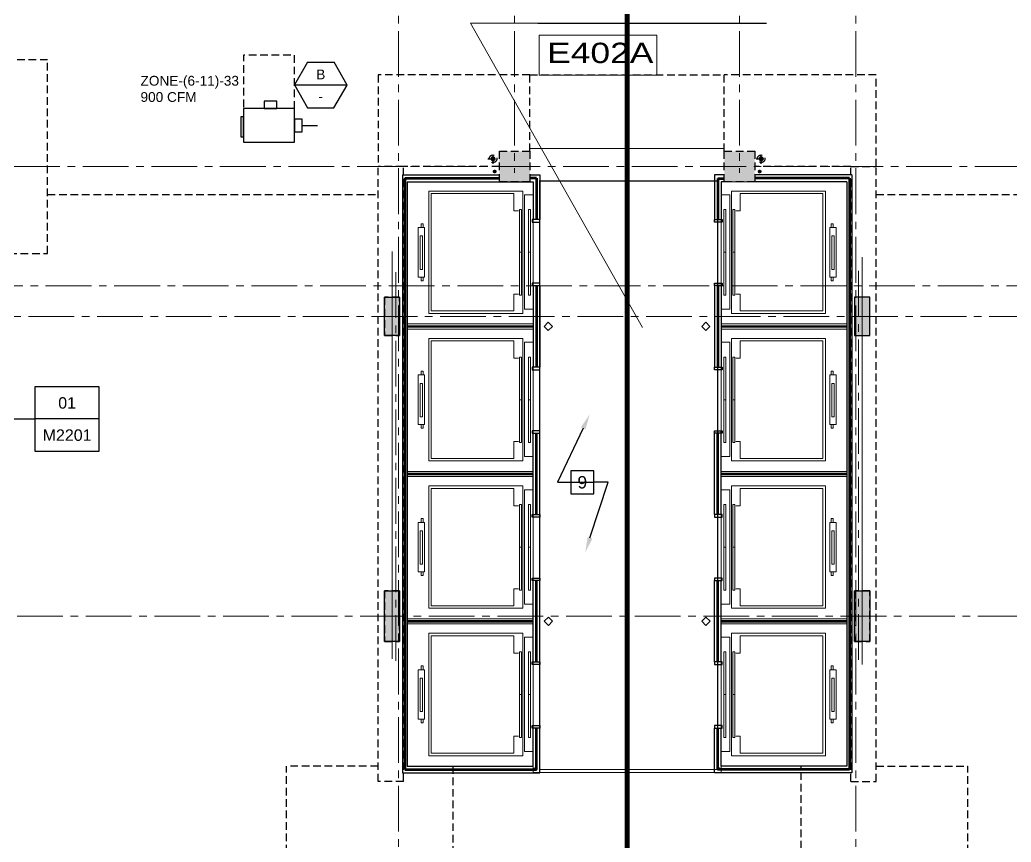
# Model space of a CAD drawing. Header units: inches. Extents: x -26012 to 27, y -3347 to 2082.
# Drawn here: x -23159 to -22379, y 489 to 1137 of the extents above; entities that cross this region are included whole.
import ezdxf
from ezdxf import colors
from ezdxf.entities.mleader import LeaderData, LeaderLine
from ezdxf.enums import TextEntityAlignment as Align
from ezdxf.math import Vec2, Vec3

# ---------------------------------------------------------------- set-up
doc = ezdxf.new("R2010")
doc.units = ezdxf.units.IN
doc.header["$LTSCALE"] = 48
doc.header["$MEASUREMENT"] = 0
for name, pattern in [('A_Column Grid$0$CENTER2', [1.125, 0.75, -0.125, 0.125, -0.125]), ('DASHED2', [0.375, 0.25, -0.125]), ('HIDDEN2', [0.1875, 0.125, -0.0625]), ('Matchline$0$DASHED', [0.75, 0.5, -0.25]), ('NB - 5th floor_plan$0$HIDDEN2', [0.1875, 0.125, -0.0625])]:
    doc.linetypes.add(name, pattern=pattern)
doc.layers.get('0').update_dxf_attribs({"plot": 0})
for name, color, linetype in [('A104$0$A-ANNO-PATT- 4-12', 8, 'Continuous'), ('A104$0$A-ANNO-PATT-1-12', 8, 'Continuous'), ('A104$0$A-ANNO-PATT-4-8', 8, 'Continuous'), ('A104$0$A-AREA-IDEN', 8, 'Continuous'), ('A104$0$A-COLS FLR 4-12', 8, 'Continuous'), ('A104$0$A-COLS-COL4-12', 8, 'Continuous'), ('A104$0$A-COLS-COL4-8', 8, 'Continuous'), ('A104$0$A-DOOR-FRAM', 8, 'Continuous'), ('A104$0$A-ELEV-DDBT', 8, 'Continuous'), ('A104$0$A-FLOR-EVTR', 8, 'Continuous'), ('A104$0$A-FLOR-OPENING', 8, 'Continuous'), ('A104$0$A-FLOR-SLAB', 8, 'Continuous'), ('A104$0$A-Roof-leader', 8, 'Continuous'), ('A104$0$A-SLAB-DEPRESSION', 8, 'Continuous'), ('A104$0$A-WALL-FULL-INTR', 8, 'Continuous'), ('A104$0$bc104 - A-WALL-FIRE', 8, 'Continuous'), ('A104$0$Level 19', 8, 'Continuous'), ('A104$0$S-BEAM-ELEV', 8, 'Continuous'), ('A_Column Grid$0$A-GRID-GRD1-12', 8, 'A_Column Grid$0$CENTER2'), ('A_Column Grid$0$A-GRID-GRD1-15', 8, 'A_Column Grid$0$CENTER2'), ('CLEAR', 1, 'HIDDEN2'), ('Core Callout Boundary$0$M-Anno-Symb', 102, 'Continuous'), ('HAEQUIP', 94, 'Continuous'), ('M-Anno-Keyn', 72, 'Continuous'), ('M-HVAC-anno', 6, 'Continuous'), ('M-HVAC-blck', 6, 'Continuous'), ('M-HVAC-eqpm-fptd', 94, 'Continuous'), ('M-HVAC-Flex', 5, 'Continuous'), ('M-HVAC-TEXT', 6, 'Continuous'), ('Matchline$0$Match Line', 5, 'Matchline$0$DASHED'), ('NB - 5th floor_plan$0$stcbeams', 1, 'NB - 5th floor_plan$0$HIDDEN2'), ('NB - 5th floor_plan$0$STCCOLS1', 1, 'NB - 5th floor_plan$0$HIDDEN2'), ('NB - 5th floor_plan$0$STDROPS', 1, 'NB - 5th floor_plan$0$HIDDEN2'), ('NB - 5th floor_plan$0$STSBEAMS1', 1, 'NB - 5th floor_plan$0$HIDDEN2'), ('NB - 5th floor_plan$0$stslabfold', 1, 'NB - 5th floor_plan$0$HIDDEN2'), ('NB - 5th floor_plan$0$STWETSTACK', 1, 'NB - 5th floor_plan$0$HIDDEN2'), ('XREF', 8, 'Continuous')]:
    doc.layers.add(name, color=color, linetype=linetype)
doc.styles.add('A104$0$style-Arial', font='arial.ttf')
doc.styles.add('Core Callout Boundary$0$MAMEP ANNO', font='arial.ttf', dxfattribs={"height": 0.101562})
doc.styles.add('M08', font='arial.ttf', dxfattribs={"height": 7.68})
doc.styles.add('MAMEP ANNO', font='arial.ttf', dxfattribs={"height": 0.101562})
doc.styles.get("Standard").update_dxf_attribs({"font": 'simplex.shx'})

# ---------------------------------------------------------------- blocks, each defined once
blk = doc.blocks.new('A104')
at = {"layer": 'A104$0$A-Roof-leader', "lineweight": 13}
h = blk.add_hatch(color=256, dxfattribs=at)
edge = h.paths.add_edge_path()
edge.add_arc((-22786.5278, 1027.1697), 2, 0, 360)
at = {"layer": 'A104$0$A-Roof-leader', "lineweight": 13, "extrusion": (0, 0, -1)}
h = blk.add_hatch(color=256, dxfattribs=at)
edge = h.paths.add_edge_path()
edge.add_arc((22575.5194, 1027.1697), 2, 0, 360)
at = {"layer": 'A104$0$A-ANNO-PATT- 4-12', "lineweight": 30, "extrusion": (0, 0, -1)}
blk.add_solid([(22872.0236, 918.1574), (22860.0236, 918.1574), (22872.0236, 888.1574), (22860.0236, 888.1574)], dxfattribs=at)
at = {"layer": 'A104$0$A-ANNO-PATT- 4-12', "lineweight": 30}
blk.add_solid([(-22490.0241, 918.1574), (-22502.0241, 918.1574), (-22490.0241, 888.1574), (-22502.0241, 888.1574)], dxfattribs=at)
at = {"layer": 'A104$0$A-ANNO-PATT-1-12', "lineweight": 30}
for points in [[(-22757.5235, 1009.1645, 0), (-22757.5235, 1033.1645, 0), (-22781.5235, 1009.1645, 0), (-22781.5235, 1033.1645, 0)], [(-22580.5238, 1009.1645), (-22580.5238, 1033.1645), (-22604.5238, 1009.1645), (-22604.5238, 1033.1645)]]:
    blk.add_solid(points, dxfattribs=at)
at = {"layer": 'A104$0$A-ANNO-PATT-4-8', "lineweight": 30, "extrusion": (0, 0, -1)}
blk.add_solid([(22872.0236, 687.1544), (22860.0236, 687.1544), (22872.0236, 647.1544), (22860.0236, 647.1544)], dxfattribs=at)
at = {"layer": 'A104$0$A-ANNO-PATT-4-8', "lineweight": 30}
blk.add_solid([(-22502.0241, 687.1574), (-22490.0241, 687.1574), (-22502.0241, 647.1574), (-22490.0241, 647.1574)], dxfattribs=at)
at = {"layer": 'A104$0$A-AREA-IDEN', "lineweight": 30}
blk.add_line((-22751.3606, 1133.9371, 0.2066), (-22571.4122, 1133.9371, 0.2066), dxfattribs=at)
at = {"layer": 'A104$0$A-AREA-IDEN', "lineweight": 0, "elevation": 0.2066, "flags": 128}
blk.add_lwpolyline([(-22751.3606, 1133.9371), (-22804.253, 1133.9371), (-22668.9594, 894.3776)], dxfattribs=at)
at = {"layer": 'A104$0$A-AREA-IDEN', "lineweight": 13}
blk.add_3dface([(-22750.1608, 1124.4203, 0.2066), (-22657.7228, 1124.4203, 0.2066), (-22657.7228, 1092.8908, 0.2066), (-22750.1608, 1092.8908, 0.2066)], dxfattribs=at)
at = {"layer": 'A104$0$A-COLS FLR 4-12', "lineweight": 0}
blk.add_line((-22496.0241, 629.1593), (-22496.0241, 949.6689), dxfattribs=at)
at = {"layer": 'A104$0$A-COLS-COL4-12', "lineweight": 0}
for p, q in [((-22866.0236, 633.7113), (-22866.0236, 954.2209)), ((-22496.0241, 629.1593), (-22496.0241, 949.6689))]:
    blk.add_line(p, q, dxfattribs=at)
at = {"layer": 'A104$0$A-COLS-COL4-12', "lineweight": 30}
for points in [[(-22872.0236, 918.1574), (-22860.0236, 918.1574), (-22860.0236, 888.1574), (-22872.0236, 888.1574)], [(-22490.0241, 918.1574), (-22502.0241, 918.1574), (-22502.0241, 888.1574), (-22490.0241, 888.1574)]]:
    blk.add_3dface(points, dxfattribs=at)
at = {"layer": 'A104$0$A-COLS-COL4-8', "lineweight": 30}
for points in [[(-22872.0236, 687.1544), (-22860.0236, 687.1544), (-22860.0236, 647.1544), (-22872.0236, 647.1544)], [(-22502.0241, 687.1574), (-22490.0241, 687.1574), (-22490.0241, 647.1574), (-22502.0241, 647.1574)]]:
    blk.add_3dface(points, dxfattribs=at)
at = {"layer": 'A104$0$A-DOOR-FRAM', "lineweight": 30}
for p, q in [((-22755.7558, 979.3481), (-22755.7558, 977.3479)), ((-22749.76, 979.348), (-22755.7558, 979.3481)), ((-22755.7558, 977.3479), (-22749.76, 977.3479)), ((-22749.76, 977.3479), (-22749.76, 979.3481)), ((-22612.2994, 979.3478), (-22606.2911, 979.3481)), ((-22612.2994, 977.3477), (-22612.2994, 979.3478)), ((-22606.2911, 977.3479), (-22612.2994, 977.3477)), ((-22606.2911, 979.3481), (-22606.2911, 977.3479)), ((-22749.7583, 929.348), (-22755.7549, 929.3479)), ((-22755.7549, 929.3479), (-22755.7549, 927.3479)), ((-22749.7583, 927.3479), (-22749.7583, 929.348)), ((-22612.2951, 927.3479), (-22612.2951, 929.348)), ((-22612.2951, 929.348), (-22606.2921, 929.3479)), ((-22606.2921, 929.3479), (-22606.2921, 927.3479)), ((-22755.7549, 927.3479), (-22749.7583, 927.3479)), ((-22606.2921, 927.3479), (-22612.2951, 927.3479)), ((-22755.7558, 863.1618), (-22755.7558, 861.1617)), ((-22749.7574, 863.1618), (-22755.7558, 863.1618)), ((-22755.7558, 861.1617), (-22749.7574, 861.1617)), ((-22749.7574, 861.1617), (-22749.7574, 863.1618)), ((-22612.2942, 861.1617), (-22612.2942, 863.1618)), ((-22612.2942, 863.1618), (-22606.2911, 863.1618)), ((-22606.2911, 861.1617), (-22612.2942, 861.1617)), ((-22606.2911, 863.1618), (-22606.2911, 861.1617)), ((-22755.7545, 813.1617), (-22755.7545, 811.1616)), ((-22749.7582, 813.1617), (-22755.7545, 813.1617)), ((-22749.7582, 811.1616), (-22749.7582, 813.1617)), ((-22612.2934, 811.1616), (-22612.2934, 813.1617)), ((-22612.2934, 813.1617), (-22606.2925, 813.1617)), ((-22606.2925, 813.1617), (-22606.2925, 811.1616)), ((-22755.7545, 811.1616), (-22749.7582, 811.1616)), ((-22606.2925, 811.1616), (-22612.2934, 811.1616)), ((-22755.7559, 747.1573), (-22749.7599, 747.1574)), ((-22755.7559, 745.1572), (-22755.7559, 747.1573)), ((-22749.7599, 745.1573), (-22755.7559, 745.1572)), ((-22749.7599, 747.1574), (-22749.7599, 745.1573)), ((-22606.2911, 747.1573), (-22612.2936, 747.1574)), ((-22612.2936, 747.1574), (-22612.2936, 745.1573)), ((-22612.2936, 745.1573), (-22606.2911, 745.1572)), ((-22606.2911, 745.1572), (-22606.2911, 747.1573)), ((-22755.7545, 697.1572), (-22749.7613, 697.1573)), ((-22755.7545, 695.1571), (-22755.7545, 697.1572)), ((-22749.7613, 695.1572), (-22755.7545, 695.1571)), ((-22749.7613, 697.1573), (-22749.7613, 695.1572)), ((-22606.2925, 697.1572), (-22612.2922, 697.1573)), ((-22612.2922, 697.1573), (-22612.2922, 695.1572)), ((-22612.2922, 695.1572), (-22606.2925, 695.1571)), ((-22606.2925, 695.1571), (-22606.2925, 697.1572)), ((-22755.7559, 629.1593), (-22755.7559, 631.1594)), ((-22755.7559, 631.1594), (-22749.7531, 631.1594)), ((-22749.7531, 629.1593), (-22755.7559, 629.1593)), ((-22749.7531, 631.1594), (-22749.7531, 629.1593)), ((-22606.2911, 631.1594), (-22612.2923, 631.1594)), ((-22612.2923, 631.1594), (-22612.2923, 629.1593)), ((-22612.2923, 629.1593), (-22606.2911, 629.1593)), ((-22606.2911, 629.1593), (-22606.2911, 631.1594)), ((-22755.7545, 579.1592), (-22755.7545, 581.1593)), ((-22755.7545, 581.1593), (-22749.7542, 581.1593)), ((-22749.7542, 579.1592), (-22755.7545, 579.1592)), ((-22749.7542, 581.1593), (-22749.7542, 579.1592)), ((-22606.2925, 581.1593), (-22612.2912, 581.1593)), ((-22612.2912, 581.1593), (-22612.2912, 579.1592)), ((-22612.2912, 579.1592), (-22606.2925, 579.1592)), ((-22606.2925, 579.1592), (-22606.2925, 581.1593))]:
    blk.add_line(p, q, dxfattribs=at)
at = {"layer": 'A104$0$A-ELEV-DDBT', "lineweight": 30}
for points in [[(-22743.01, 892.0047), (-22746.26, 895.2547), (-22743.01, 898.5047), (-22739.76, 895.2547)], [(-22619.0435, 892.0047), (-22622.2935, 895.2547), (-22619.0435, 898.5047), (-22615.7935, 895.2547)], [(-22743.0034, 659.9081), (-22746.2534, 663.1581), (-22743.0034, 666.4081), (-22739.7534, 663.1581)], [(-22619.0344, 659.9082), (-22622.2844, 663.1582), (-22619.0344, 666.4082), (-22615.7844, 663.1582)]]:
    blk.add_3dface(points, dxfattribs=at)
at = {"layer": 'A104$0$A-FLOR-EVTR', "lineweight": 0}
for p, q in [((-22837.0915, 1001.7717), (-22837.0915, 905.3965)), ((-22837.0915, 1001.7717), (-22763.0877, 1001.7717)), ((-22835.0914, 999.7716), (-22770.0881, 999.7716)), ((-22835.0914, 999.7716), (-22835.0914, 907.3966)), ((-22770.0881, 999.7716), (-22770.0881, 986.1371)), ((-22763.0877, 1001.7717), (-22763.0877, 905.3965)), ((-22761.8377, 998.743), (-22761.8376, 908.7377)), ((-22761.7752, 998.743), (-22754.9922, 998.743)), ((-22600.2718, 998.743), (-22607.0548, 998.743)), ((-22600.2093, 998.743), (-22600.2093, 908.7377)), ((-22598.9592, 1001.7717), (-22598.9592, 905.3965)), ((-22524.9554, 1001.7717), (-22598.9592, 1001.7717)), ((-22526.9555, 999.7716), (-22591.9589, 999.7716)), ((-22591.9589, 999.7716), (-22591.9588, 986.1371)), ((-22526.9555, 999.7716), (-22526.9555, 907.3966)), ((-22524.9554, 1001.7717), (-22524.9554, 905.3965)), ((-22770.0881, 986.1371), (-22766.4858, 986.1371)), ((-22765.6785, 919.779), (-22765.6785, 987.1553)), ((-22764.1784, 987.1553), (-22765.6785, 987.1553)), ((-22764.1784, 919.779), (-22764.1784, 987.1553)), ((-22758.6232, 919.7779), (-22758.6233, 987.1553)), ((-22757.1232, 987.1553), (-22758.6233, 987.1553)), ((-22757.1232, 919.7779), (-22757.1232, 987.1553)), ((-22604.9238, 919.7779), (-22604.9238, 987.1553)), ((-22604.9238, 987.1553), (-22603.4237, 987.1553)), ((-22603.4237, 919.7779), (-22603.4237, 987.1553)), ((-22597.8686, 919.779), (-22597.8686, 987.1553)), ((-22597.8686, 987.1553), (-22596.3685, 987.1553)), ((-22596.3685, 919.779), (-22596.3685, 987.1553)), ((-22591.9588, 986.1371), (-22595.5612, 986.1371)), ((-22841.4907, 976.0007), (-22843.1712, 976.0007)), ((-22843.1712, 973.0425), (-22843.1712, 976.0007)), ((-22841.4907, 976.0007), (-22842.628, 976.0002)), ((-22841.4907, 973.0425), (-22841.4907, 976.0007)), ((-22520.5563, 973.0425), (-22520.5563, 976.0007)), ((-22520.5563, 976.0007), (-22518.8758, 976.0007)), ((-22520.5563, 976.0007), (-22519.419, 976.0002)), ((-22518.8758, 973.0425), (-22518.8758, 976.0007)), ((-22840.4399, 973.042), (-22845.4739, 973.0425)), ((-22845.4739, 973.0425), (-22845.4734, 934.1262)), ((-22840.4394, 934.1262), (-22840.4399, 973.042)), ((-22521.6075, 934.1262), (-22521.6071, 973.042)), ((-22521.6071, 973.042), (-22516.573, 973.0425)), ((-22516.573, 973.0425), (-22516.5735, 934.1262)), ((-22842.0339, 966.4426), (-22843.8804, 966.4426)), ((-22843.8804, 966.4426), (-22843.8804, 940.043)), ((-22842.0339, 940.0425), (-22842.0339, 966.4426)), ((-22520.0131, 966.4426), (-22518.1665, 966.4426)), ((-22520.0131, 940.0425), (-22520.0131, 966.4426)), ((-22518.1665, 966.4426), (-22518.1665, 940.043)), ((-22764.1784, 953.5888), (-22765.6784, 953.5888)), ((-22757.1232, 953.5841), (-22758.6232, 953.5841)), ((-22604.9238, 953.5841), (-22603.4237, 953.5841)), ((-22597.8686, 953.5888), (-22596.3685, 953.5888)), ((-22843.8804, 940.043), (-22842.0339, 940.0425)), ((-22518.1665, 940.043), (-22520.0131, 940.0425)), ((-22845.4734, 934.1262), (-22840.4394, 934.1262)), ((-22843.1702, 931.1686), (-22843.1692, 934.1262)), ((-22841.4912, 931.168), (-22843.1702, 931.1675)), ((-22841.4912, 931.168), (-22842.6285, 931.168)), ((-22841.4912, 931.168), (-22841.4902, 934.1257)), ((-22516.5735, 934.1262), (-22521.6075, 934.1262)), ((-22520.5558, 931.168), (-22520.5568, 934.1257)), ((-22520.5558, 931.168), (-22518.8767, 931.1675)), ((-22520.5558, 931.168), (-22519.4185, 931.168)), ((-22518.8767, 931.1686), (-22518.8777, 934.1262)), ((-22770.0881, 920.7621), (-22766.4857, 920.7621)), ((-22770.0881, 920.7621), (-22770.0881, 907.3966)), ((-22591.9589, 920.7621), (-22595.5613, 920.7621)), ((-22591.9589, 920.7621), (-22591.9589, 907.3966)), ((-22764.1784, 919.779), (-22765.6785, 919.779)), ((-22757.1232, 919.7779), (-22758.6232, 919.7779)), ((-22604.9238, 919.7779), (-22603.4237, 919.7779)), ((-22597.8686, 919.779), (-22596.3685, 919.779)), ((-22837.0915, 905.3965), (-22763.0877, 905.3965)), ((-22835.0914, 907.3966), (-22770.0881, 907.3966)), ((-22761.7751, 908.7377), (-22755.0161, 908.7378)), ((-22600.2718, 908.7377), (-22607.0309, 908.7378)), ((-22524.9554, 905.3965), (-22598.9592, 905.3965)), ((-22526.9555, 907.3966), (-22591.9589, 907.3966)), ((-22837.0915, 885.7793), (-22837.0915, 789.4041)), ((-22837.0915, 885.7793), (-22763.0877, 885.7793)), ((-22835.0914, 883.7792), (-22770.0881, 883.7792)), ((-22835.0914, 883.7792), (-22835.0914, 791.4042)), ((-22770.0881, 883.7792), (-22770.0881, 870.1447)), ((-22763.0877, 885.7793), (-22763.0877, 789.4041)), ((-22761.8377, 882.7506), (-22761.8376, 792.7453)), ((-22761.7752, 882.7506), (-22754.9922, 882.7506)), ((-22600.2718, 882.7506), (-22607.0548, 882.7506)), ((-22600.2093, 882.7506), (-22600.2093, 792.7453)), ((-22598.9592, 885.7793), (-22598.9592, 789.4041)), ((-22524.9554, 885.7793), (-22598.9592, 885.7793)), ((-22526.9555, 883.7792), (-22591.9589, 883.7792)), ((-22591.9589, 883.7792), (-22591.9588, 870.1447)), ((-22526.9555, 883.7792), (-22526.9555, 791.4042)), ((-22524.9554, 885.7793), (-22524.9554, 789.4041)), ((-22770.0881, 870.1447), (-22766.4858, 870.1447)), ((-22765.6785, 803.7866), (-22765.6785, 871.1629)), ((-22764.1784, 871.1629), (-22765.6785, 871.1629)), ((-22764.1784, 803.7866), (-22764.1784, 871.1629)), ((-22758.6232, 803.7855), (-22758.6233, 871.1629)), ((-22757.1232, 871.1629), (-22758.6233, 871.1629)), ((-22757.1232, 803.7855), (-22757.1232, 871.1629)), ((-22604.9238, 803.7855), (-22604.9238, 871.1629)), ((-22604.9238, 871.1629), (-22603.4237, 871.1629)), ((-22603.4237, 803.7855), (-22603.4237, 871.1629)), ((-22597.8686, 803.7866), (-22597.8686, 871.1629)), ((-22597.8686, 871.1629), (-22596.3685, 871.1629)), ((-22596.3685, 803.7866), (-22596.3685, 871.1629)), ((-22591.9588, 870.1447), (-22595.5612, 870.1447)), ((-22841.4907, 860.0082), (-22843.1712, 860.0082)), ((-22843.1712, 857.0501), (-22843.1712, 860.0082)), ((-22841.4907, 860.0082), (-22842.628, 860.0078)), ((-22841.4907, 857.0501), (-22841.4907, 860.0082)), ((-22520.5563, 857.0501), (-22520.5563, 860.0082)), ((-22520.5563, 860.0082), (-22518.8758, 860.0082)), ((-22520.5563, 860.0082), (-22519.419, 860.0078)), ((-22518.8758, 857.0501), (-22518.8758, 860.0082)), ((-22840.4399, 857.0496), (-22845.4739, 857.0501)), ((-22845.4739, 857.0501), (-22845.4734, 818.1337)), ((-22842.0339, 850.4502), (-22843.8804, 850.4502)), ((-22843.8804, 850.4502), (-22843.8804, 824.0506)), ((-22842.0339, 824.0501), (-22842.0339, 850.4502)), ((-22840.4394, 818.1337), (-22840.4399, 857.0496)), ((-22521.6075, 818.1337), (-22521.6071, 857.0496)), ((-22521.6071, 857.0496), (-22516.573, 857.0501)), ((-22520.0131, 850.4502), (-22518.1665, 850.4502)), ((-22520.0131, 824.0501), (-22520.0131, 850.4502)), ((-22518.1665, 850.4502), (-22518.1665, 824.0506)), ((-22516.573, 857.0501), (-22516.5735, 818.1337)), ((-22764.1784, 837.5963), (-22765.6784, 837.5963)), ((-22757.1232, 837.5917), (-22758.6232, 837.5917)), ((-22604.9238, 837.5917), (-22603.4237, 837.5917)), ((-22597.8686, 837.5963), (-22596.3685, 837.5963)), ((-22843.8804, 824.0506), (-22842.0339, 824.0501)), ((-22518.1665, 824.0506), (-22520.0131, 824.0501)), ((-22845.4734, 818.1337), (-22840.4394, 818.1337)), ((-22843.1702, 815.1761), (-22843.1692, 818.1338)), ((-22841.4912, 815.1756), (-22843.1702, 815.1751)), ((-22841.4912, 815.1756), (-22842.6285, 815.1756)), ((-22841.4912, 815.1756), (-22841.4902, 818.1332)), ((-22516.5735, 818.1337), (-22521.6075, 818.1337)), ((-22520.5558, 815.1756), (-22520.5568, 818.1332)), ((-22520.5558, 815.1756), (-22518.8767, 815.1751)), ((-22520.5558, 815.1756), (-22519.4185, 815.1756)), ((-22518.8767, 815.1761), (-22518.8777, 818.1338)), ((-22770.0881, 804.7697), (-22766.4857, 804.7697)), ((-22770.0881, 804.7697), (-22770.0881, 791.4042)), ((-22764.1784, 803.7866), (-22765.6785, 803.7866)), ((-22757.1232, 803.7855), (-22758.6232, 803.7855)), ((-22604.9238, 803.7855), (-22603.4237, 803.7855)), ((-22597.8686, 803.7866), (-22596.3685, 803.7866)), ((-22591.9589, 804.7697), (-22595.5613, 804.7697)), ((-22591.9589, 804.7697), (-22591.9589, 791.4042)), ((-22837.0915, 789.4041), (-22763.0877, 789.4041)), ((-22835.0914, 791.4042), (-22770.0881, 791.4042)), ((-22761.7751, 792.7453), (-22755.0161, 792.7453)), ((-22600.2718, 792.7453), (-22607.0309, 792.7453)), ((-22524.9554, 789.4041), (-22598.9592, 789.4041)), ((-22526.9555, 791.4042), (-22591.9589, 791.4042)), ((-22837.0915, 769.7868), (-22763.0877, 769.7869)), ((-22837.0915, 769.7868), (-22837.0915, 673.4116)), ((-22835.0914, 767.7867), (-22770.0881, 767.7868)), ((-22835.0914, 767.7867), (-22835.0914, 675.4117)), ((-22770.0881, 767.7868), (-22770.0881, 754.1523)), ((-22763.0877, 769.7869), (-22763.0877, 673.4117)), ((-22761.8377, 766.7582), (-22761.8376, 676.7529)), ((-22761.7752, 766.7582), (-22754.9922, 766.7582)), ((-22600.2718, 766.7582), (-22607.0548, 766.7582)), ((-22600.2093, 766.7582), (-22600.2093, 676.7529)), ((-22598.9592, 769.7869), (-22598.9592, 673.4117)), ((-22524.9554, 769.7868), (-22598.9592, 769.7869)), ((-22526.9555, 767.7867), (-22591.9589, 767.7868)), ((-22591.9589, 767.7868), (-22591.9588, 754.1523)), ((-22526.9555, 767.7867), (-22526.9555, 675.4117)), ((-22524.9554, 769.7868), (-22524.9554, 673.4116)), ((-22770.0881, 754.1523), (-22766.4858, 754.1523)), ((-22765.6785, 687.7942), (-22765.6785, 755.1705)), ((-22764.1784, 755.1705), (-22765.6785, 755.1705)), ((-22764.1784, 687.7942), (-22764.1784, 755.1705)), ((-22758.6232, 687.793), (-22758.6233, 755.1705)), ((-22757.1232, 755.1705), (-22758.6233, 755.1705)), ((-22757.1232, 687.793), (-22757.1232, 755.1705)), ((-22604.9238, 687.793), (-22604.9238, 755.1705)), ((-22604.9238, 755.1705), (-22603.4237, 755.1705)), ((-22603.4237, 687.793), (-22603.4237, 755.1705)), ((-22597.8686, 687.7942), (-22597.8686, 755.1705)), ((-22597.8686, 755.1705), (-22596.3685, 755.1705)), ((-22596.3685, 687.7942), (-22596.3685, 755.1705)), ((-22591.9588, 754.1523), (-22595.5612, 754.1523)), ((-22841.4907, 744.0158), (-22843.1712, 744.0158)), ((-22843.1712, 741.0577), (-22843.1712, 744.0158)), ((-22841.4907, 744.0158), (-22842.628, 744.0153)), ((-22841.4907, 741.0577), (-22841.4907, 744.0158)), ((-22520.5563, 741.0577), (-22520.5563, 744.0158)), ((-22520.5563, 744.0158), (-22518.8758, 744.0158)), ((-22520.5563, 744.0158), (-22519.419, 744.0153)), ((-22518.8758, 741.0577), (-22518.8758, 744.0158)), ((-22840.4399, 741.0572), (-22845.4739, 741.0577)), ((-22845.4739, 741.0577), (-22845.4734, 702.1413)), ((-22842.0339, 734.4578), (-22843.8804, 734.4578)), ((-22843.8804, 734.4578), (-22843.8804, 708.0581)), ((-22842.0339, 708.0577), (-22842.0339, 734.4578)), ((-22840.4394, 702.1413), (-22840.4399, 741.0572)), ((-22521.6075, 702.1413), (-22521.6071, 741.0572)), ((-22521.6071, 741.0572), (-22516.573, 741.0577)), ((-22520.0131, 734.4578), (-22518.1665, 734.4578)), ((-22520.0131, 708.0577), (-22520.0131, 734.4578)), ((-22518.1665, 734.4578), (-22518.1665, 708.0581)), ((-22516.573, 741.0577), (-22516.5735, 702.1413)), ((-22764.1784, 721.6039), (-22765.6784, 721.6039)), ((-22757.1232, 721.5992), (-22758.6232, 721.5992)), ((-22604.9238, 721.5992), (-22603.4237, 721.5992)), ((-22597.8686, 721.6039), (-22596.3685, 721.6039)), ((-22845.4734, 702.1413), (-22840.4394, 702.1413)), ((-22843.8804, 708.0581), (-22842.0339, 708.0577)), ((-22843.1702, 699.1837), (-22843.1692, 702.1414)), ((-22841.4912, 699.1831), (-22841.4902, 702.1408)), ((-22516.5735, 702.1413), (-22521.6075, 702.1413)), ((-22520.5558, 699.1831), (-22520.5568, 702.1408)), ((-22518.1665, 708.0581), (-22520.0131, 708.0577)), ((-22518.8767, 699.1837), (-22518.8777, 702.1414)), ((-22841.4912, 699.1831), (-22843.1702, 699.1827)), ((-22841.4912, 699.1831), (-22842.6285, 699.1831)), ((-22520.5558, 699.1831), (-22518.8767, 699.1827)), ((-22520.5558, 699.1831), (-22519.4185, 699.1831)), ((-22770.0881, 688.7773), (-22766.4857, 688.7773)), ((-22770.0881, 688.7773), (-22770.0881, 675.4118)), ((-22764.1784, 687.7942), (-22765.6785, 687.7942)), ((-22757.1232, 687.793), (-22758.6232, 687.793)), ((-22604.9238, 687.793), (-22603.4237, 687.793)), ((-22597.8686, 687.7942), (-22596.3685, 687.7942)), ((-22591.9589, 688.7773), (-22595.5613, 688.7773)), ((-22591.9589, 688.7773), (-22591.9589, 675.4118)), ((-22837.0915, 673.4116), (-22763.0877, 673.4117)), ((-22835.0914, 675.4117), (-22770.0881, 675.4118)), ((-22761.7751, 676.7529), (-22755.0161, 676.7529)), ((-22600.2718, 676.7529), (-22607.0309, 676.7529)), ((-22524.9554, 673.4116), (-22598.9592, 673.4117)), ((-22526.9555, 675.4117), (-22591.9589, 675.4118)), ((-22837.0915, 653.7944), (-22763.0877, 653.7945)), ((-22837.0915, 653.7944), (-22837.0915, 557.4192)), ((-22835.0914, 651.7943), (-22770.0881, 651.7944)), ((-22835.0914, 651.7943), (-22835.0914, 559.4193)), ((-22770.0881, 651.7944), (-22770.0881, 638.1599)), ((-22763.0877, 653.7945), (-22763.0877, 557.4193)), ((-22761.8377, 650.7657), (-22761.8376, 560.7605)), ((-22761.7752, 650.7657), (-22754.9922, 650.7657)), ((-22600.2718, 650.7657), (-22607.0548, 650.7657)), ((-22600.2093, 650.7657), (-22600.2093, 560.7605)), ((-22598.9592, 653.7945), (-22598.9592, 557.4193)), ((-22524.9554, 653.7944), (-22598.9592, 653.7945)), ((-22526.9555, 651.7943), (-22591.9589, 651.7944)), ((-22591.9589, 651.7944), (-22591.9588, 638.1599)), ((-22526.9555, 651.7943), (-22526.9555, 559.4193)), ((-22524.9554, 653.7944), (-22524.9554, 557.4192)), ((-22770.0881, 638.1599), (-22766.4858, 638.1599)), ((-22765.6785, 571.8018), (-22765.6785, 639.1781)), ((-22764.1784, 639.1781), (-22765.6785, 639.1781)), ((-22764.1784, 571.8018), (-22764.1784, 639.1781)), ((-22758.6232, 571.8006), (-22758.6233, 639.1781)), ((-22757.1232, 639.1781), (-22758.6233, 639.1781)), ((-22757.1232, 571.8006), (-22757.1232, 639.1781)), ((-22604.9238, 571.8006), (-22604.9238, 639.1781)), ((-22604.9238, 639.1781), (-22603.4237, 639.1781)), ((-22603.4237, 571.8006), (-22603.4237, 639.1781)), ((-22597.8686, 571.8018), (-22597.8686, 639.1781)), ((-22597.8686, 639.1781), (-22596.3685, 639.1781)), ((-22596.3685, 571.8018), (-22596.3685, 639.1781)), ((-22591.9588, 638.1599), (-22595.5612, 638.1599)), ((-22840.4399, 625.0647), (-22845.4739, 625.0652)), ((-22845.4739, 625.0652), (-22845.4734, 586.1489)), ((-22841.4907, 628.0234), (-22843.1712, 628.0234)), ((-22843.1712, 625.0652), (-22843.1712, 628.0234)), ((-22841.4907, 628.0234), (-22842.628, 628.0229)), ((-22841.4907, 625.0652), (-22841.4907, 628.0234)), ((-22840.4394, 586.1489), (-22840.4399, 625.0647)), ((-22521.6075, 586.1489), (-22521.6071, 625.0647)), ((-22521.6071, 625.0647), (-22516.573, 625.0652)), ((-22520.5563, 625.0652), (-22520.5563, 628.0234)), ((-22520.5563, 628.0234), (-22518.8758, 628.0234)), ((-22520.5563, 628.0234), (-22519.419, 628.0229)), ((-22518.8758, 625.0652), (-22518.8758, 628.0234)), ((-22516.573, 625.0652), (-22516.5735, 586.1489)), ((-22842.0339, 618.4653), (-22843.8804, 618.4653)), ((-22843.8804, 618.4653), (-22843.8804, 592.0657)), ((-22842.0339, 592.0652), (-22842.0339, 618.4653)), ((-22520.0131, 618.4653), (-22518.1665, 618.4653)), ((-22520.0131, 592.0652), (-22520.0131, 618.4653)), ((-22518.1665, 618.4653), (-22518.1665, 592.0657)), ((-22764.1784, 605.6115), (-22765.6784, 605.6115)), ((-22757.1232, 605.6068), (-22758.6232, 605.6068)), ((-22604.9238, 605.6068), (-22603.4237, 605.6068)), ((-22597.8686, 605.6115), (-22596.3685, 605.6115)), ((-22845.4734, 586.1489), (-22840.4394, 586.1489)), ((-22843.8804, 592.0657), (-22842.0339, 592.0652)), ((-22843.1702, 583.1913), (-22843.1692, 586.149)), ((-22841.4912, 583.1907), (-22841.4902, 586.1484)), ((-22516.5735, 586.1489), (-22521.6075, 586.1489)), ((-22520.5558, 583.1907), (-22520.5568, 586.1484)), ((-22518.1665, 592.0657), (-22520.0131, 592.0652)), ((-22518.8767, 583.1913), (-22518.8777, 586.149)), ((-22841.4912, 583.1907), (-22843.1702, 583.1902)), ((-22841.4912, 583.1907), (-22842.6285, 583.1907)), ((-22520.5558, 583.1907), (-22518.8767, 583.1902)), ((-22520.5558, 583.1907), (-22519.4185, 583.1907)), ((-22770.0881, 572.7849), (-22766.4857, 572.7849)), ((-22770.0881, 572.7849), (-22770.0881, 559.4194)), ((-22764.1784, 571.8018), (-22765.6785, 571.8018)), ((-22757.1232, 571.8006), (-22758.6232, 571.8006)), ((-22604.9238, 571.8006), (-22603.4237, 571.8006)), ((-22597.8686, 571.8018), (-22596.3685, 571.8018)), ((-22591.9589, 572.7849), (-22595.5613, 572.7849)), ((-22591.9589, 572.7849), (-22591.9589, 559.4194)), ((-22837.0915, 557.4192), (-22763.0877, 557.4193)), ((-22835.0914, 559.4193), (-22770.0881, 559.4194)), ((-22761.7751, 560.7605), (-22755.0161, 560.7605)), ((-22600.2718, 560.7605), (-22607.0309, 560.7605)), ((-22524.9554, 557.4192), (-22598.9592, 557.4193)), ((-22526.9555, 559.4193), (-22591.9589, 559.4194))]:
    blk.add_line(p, q, dxfattribs=at)
at = {"layer": 'A104$0$A-FLOR-OPENING', "lineweight": 0}
for points in [[(-22854.0323, 1009.1646), (-22755.0473, 1009.1646), (-22755.0473, 549.1634), (-22854.0323, 549.1634)], [(-22508.0235, 1009.1644), (-22607.0218, 1009.1644), (-22607.0218, 549.163), (-22508.0235, 549.163)]]:
    blk.add_3dface(points, dxfattribs=at)
at = {"layer": 'A104$0$A-FLOR-SLAB', "lineweight": 0}
for p, q in [((-22755.0297, 1009.1645), (-22757.5235, 1009.1645)), ((-22755.0297, 943.6233), (-22755.0297, 1009.1645))]:
    blk.add_line(p, q, dxfattribs=at)
at = {"layer": 'A104$0$A-SLAB-DEPRESSION', "lineweight": 0}
for p, q in [((-22604.5238, 1035.1489), (-22757.5235, 1035.1489)), ((-22757.5235, 1033.1489), (-22757.5235, 1035.1489)), ((-22604.5238, 1033.1489), (-22604.5238, 1035.1489)), ((-22755.0392, 549.1632), (-22755.0392, 544.2882)), ((-22607.0218, 549.163), (-22607.0218, 544.2882)), ((-22607.0218, 544.2882), (-22755.0392, 544.2882))]:
    blk.add_line(p, q, dxfattribs=at)
at = {"layer": 'A104$0$A-WALL-FULL-INTR', "lineweight": 30}
for p, q in [((-22857.7818, 1014.4353), (-22781.5235, 1014.4354)), ((-22857.7818, 1014.4353), (-22857.7794, 543.9097)), ((-22757.5235, 1014.4342), (-22749.7581, 1014.4337)), ((-22749.7581, 1014.4337), (-22749.76, 979.348)), ((-22604.5238, 1014.4342), (-22612.3013, 1014.4337)), ((-22612.3013, 1014.4337), (-22612.2994, 979.3478)), ((-22504.2673, 1014.4353), (-22580.5238, 1014.4354)), ((-22504.2673, 1014.4353), (-22504.2697, 543.8923)), ((-22854.031, 1009.1644), (-22854.0303, 549.1634)), ((-22854.0242, 1009.1644), (-22781.5232, 1009.1645)), ((-22826.9812, 1009.1644), (-22755.0297, 1009.1645)), ((-22755.0297, 1009.1645), (-22755.0291, 979.3447)), ((-22607.0297, 1009.1645), (-22607.0291, 979.3481)), ((-22604.5238, 1009.1645), (-22607.0297, 1009.1645)), ((-22508.0254, 1009.1644), (-22583.5238, 1009.1645)), ((-22508.0235, 1009.1644), (-22508.0242, 549.1631)), ((-22755.0231, 927.3478), (-22755.024, 863.1618)), ((-22749.7583, 927.3479), (-22749.7592, 863.1618)), ((-22612.2951, 927.3479), (-22612.2942, 863.1618)), ((-22607.0239, 927.3478), (-22607.0229, 863.1618)), ((-22607.0229, 747.1573), (-22607.0246, 813.1617)), ((-22755.0241, 747.1573), (-22755.0224, 811.1616)), ((-22749.7599, 747.1574), (-22749.7582, 811.1616)), ((-22612.2936, 747.1574), (-22612.2953, 811.1616)), ((-22755.0241, 631.1594), (-22755.0227, 695.1571)), ((-22749.7531, 631.1594), (-22749.7517, 695.1572)), ((-22612.2923, 631.1594), (-22612.2937, 695.1572)), ((-22607.0229, 631.1594), (-22607.0243, 695.1571)), ((-22755.0392, 549.1632), (-22755.0396, 579.1592)), ((-22749.752, 543.9096), (-22749.7524, 579.1592)), ((-22612.2926, 543.8921), (-22612.2931, 579.1591)), ((-22607.0218, 549.163), (-22607.0222, 579.1592)), ((-22854.0323, 549.1634), (-22755.0391, 549.1632)), ((-22508.0261, 549.1631), (-22607.0218, 549.163)), ((-22857.7794, 543.9097), (-22749.752, 543.9096)), ((-22504.2697, 543.8923), (-22612.2926, 543.8921))]:
    blk.add_line(p, q, dxfattribs=at)
at = {"layer": 'A104$0$bc104 - A-WALL-FIRE', "lineweight": 53}
for p, q in [((-22855.9124, 1011.8103), (-22781.5235, 1011.8104)), ((-22855.9124, 1011.8103), (-22855.9124, 546.5384)), ((-22752.3833, 1011.8105), (-22757.5235, 1011.8105)), ((-22752.3833, 1011.8105), (-22752.385, 979.3482)), ((-22609.6762, 1011.6937), (-22604.5238, 1011.6937)), ((-22609.6762, 1011.6937), (-22609.6744, 979.348)), ((-22506.0553, 1011.8103), (-22580.5238, 1011.8104)), ((-22506.0553, 1011.8103), (-22506.0553, 546.5173)), ((-22752.3833, 927.3479), (-22752.3842, 863.1619)), ((-22609.6701, 927.3479), (-22609.6692, 863.1619)), ((-22752.3849, 747.1574), (-22752.3832, 811.1617)), ((-22609.6686, 747.1574), (-22609.6703, 811.1617)), ((-22752.3781, 631.1595), (-22752.3767, 695.1572)), ((-22609.6673, 631.1595), (-22609.6687, 695.1572)), ((-22752.377, 546.5382), (-22752.3774, 579.1592)), ((-22609.6677, 546.5171), (-22609.6681, 579.1592)), ((-22855.9124, 546.5384), (-22752.377, 546.5382)), ((-22506.0553, 546.5173), (-22609.6677, 546.5171))]:
    blk.add_line(p, q, dxfattribs=at)
at = {"layer": 'A104$0$Level 19', "lineweight": 0}
for p, q in [((-22754.9786, 977.3479), (-22754.9777, 929.3479)), ((-22607.0683, 977.3479), (-22607.0693, 929.3479)), ((-22754.9786, 861.1617), (-22754.9773, 813.1617)), ((-22607.0683, 861.1617), (-22607.0696, 813.1617)), ((-22754.9773, 697.1572), (-22754.9787, 745.1572)), ((-22607.0697, 697.1572), (-22607.0683, 745.1572)), ((-22754.9773, 581.1593), (-22754.9787, 629.1593)), ((-22607.0697, 581.1593), (-22607.0683, 629.1593))]:
    blk.add_line(p, q, dxfattribs=at)
at = {"layer": 'A104$0$S-BEAM-ELEV', "lineweight": 13}
for p, q in [((-22854.1192, 897.1644), (-22754.9989, 897.1645)), ((-22507.9278, 897.1644), (-22607.0481, 897.1645)), ((-22854.1192, 893.1644), (-22754.9989, 893.1645)), ((-22507.9278, 893.1644), (-22607.0481, 893.1645)), ((-22854.119, 781.159), (-22754.9989, 781.1589)), ((-22507.9279, 781.159), (-22607.048, 781.1589)), ((-22854.119, 777.159), (-22754.9988, 777.1589)), ((-22507.928, 777.159), (-22607.0482, 777.1589)), ((-22854.1188, 665.1555), (-22754.9989, 665.1555)), ((-22507.9282, 665.1555), (-22607.0481, 665.1555)), ((-22854.1188, 661.1555), (-22754.9989, 661.1555)), ((-22507.9282, 661.1555), (-22607.0481, 661.1555))]:
    blk.add_line(p, q, dxfattribs=at)
at = {"layer": 'A104$0$A-AREA-IDEN', "lineweight": 30, "style": 'A104$0$style-Arial', "width": 1.246875}
blk.add_text('E402A', height=16, dxfattribs=at).set_placement((-22743.9767, 1102.5335, 0.2066))
blk = doc.blocks.new('Matchline')
at = {"layer": 'Matchline$0$Match Line', "color": 5, "lineweight": 0, "const_width": 4}
blk.add_lwpolyline([(-22681.02, 2080.37), (-22681.02, -161.85)], dxfattribs=at)
blk = doc.blocks.new('NB - 5th floor_plan')
at = {"layer": 'NB - 5th floor_plan$0$stcbeams', "color": 1, "linetype": 'NB - 5th floor_plan$0$HIDDEN2'}
for p, q in [((-22877.02, 537.17), (-22877.02, 1021.16)), ((-22857.02, 1021.16), (-22877.02, 1021.16)), ((-22857.02, 537.17), (-22857.02, 1021.16)), ((-22781.52, 1021.16, 0), (-22857.02, 1021.16, 0)), ((-22505.03, 1021.16, 0), (-22580.52, 1021.16, 0)), ((-22505.03, 537.16, 0), (-22505.03, 1021.16, 0)), ((-22505.02, 1021.16), (-22485.03, 1021.16)), ((-22485.03, 537.16, 0), (-22485.03, 1021.16, 0)), ((-22857.02, 537.17), (-22877.02, 537.17)), ((-22505.02, 537.16), (-22485.03, 537.16))]:
    blk.add_line(p, q, dxfattribs=at)
at = {"layer": 'NB - 5th floor_plan$0$STCCOLS1', "color": 1, "linetype": 'NB - 5th floor_plan$0$HIDDEN2', "elevation": 0}
for points in [[(-22781.52, 1033.16), (-22757.52, 1033.16), (-22757.52, 1009.16), (-22781.52, 1009.16)], [(-22604.52, 1033.16), (-22580.52, 1033.16), (-22580.52, 1009.16), (-22604.52, 1009.16)]]:
    blk.add_lwpolyline(points, close=True, dxfattribs=at)
at = {"layer": 'NB - 5th floor_plan$0$STCCOLS1', "color": 1, "linetype": 'NB - 5th floor_plan$0$HIDDEN2'}
for points in [[(-22872.02, 888.16), (-22860.02, 888.16), (-22860.02, 918.16), (-22872.02, 918.16)], [(-22502.02, 888.16), (-22490.02, 888.16), (-22490.02, 918.16), (-22502.02, 918.16)], [(-22872.02, 647.15), (-22860.02, 647.15), (-22860.02, 687.15), (-22872.02, 687.15)], [(-22502.02, 647.15), (-22490.02, 647.15), (-22490.02, 687.15), (-22502.02, 687.15)]]:
    blk.add_lwpolyline(points, close=True, dxfattribs=at)
at = {"layer": 'NB - 5th floor_plan$0$STDROPS', "color": 1, "linetype": 'NB - 5th floor_plan$0$HIDDEN2'}
for p, q in [((-23137.02, 1105.17), (-23398.04, 1105.17)), ((-23137.02, 952.77), (-23137.02, 1105.17)), ((-22757.53, 1033.15, 0), (-22757.53, 1093.15, 0)), ((-22757.53, 1093.15, 0), (-22604.52, 1093.15)), ((-22604.52, 1033.15, 0), (-22604.52, 1093.15, 0)), ((-23137.02, 999.16), (-22877.02, 999.16)), ((-22485.03, 999.16), (-22249.77, 999.16)), ((-23212.27, 952.77), (-23137.02, 952.77)), ((-22949.02, 463.16), (-22949.02, 549.16)), ((-22877.02, 549.16, 0), (-22949.02, 549.16, 0)), ((-22485.03, 549.16, 0), (-22413.02, 549.16, 0)), ((-22413.02, 463.21, 0), (-22413.02, 549.16, 0))]:
    blk.add_line(p, q, dxfattribs=at)
for points in [[(-22757.53, 1093.15), (-22877.02, 1093.15), (-22877.02, 1021.15)], [(-22485.03, 1021.16), (-22485.03, 1093.15), (-22604.77, 1093.15)]]:
    blk.add_lwpolyline(points, dxfattribs=at)
at = {"layer": 'NB - 5th floor_plan$0$STSBEAMS1', "color": 1, "linetype": 'NB - 5th floor_plan$0$HIDDEN2', "ltscale": 0.4, "const_width": 2, "elevation": 0}
for points in [[(-22854.03, 895.17), (-22755.03, 895.16)], [(-22607.02, 895.17), (-22508.03, 895.16)], [(-22854.03, 779.16), (-22755.03, 779.16)], [(-22607.02, 779.16), (-22508.03, 779.16)], [(-22854.03, 663.16), (-22755.03, 663.15)], [(-22607.02, 663.16), (-22508.03, 663.15)]]:
    blk.add_lwpolyline(points, dxfattribs=at)
at = {"layer": 'NB - 5th floor_plan$0$stslabfold', "color": 1, "linetype": 'NB - 5th floor_plan$0$HIDDEN2'}
blk.add_lwpolyline([(-22818.04, 549.16), (-22818.04, 484.29), (-22544.03, 484.29), (-22544.03, 549.16)], dxfattribs=at)
at = {"layer": 'NB - 5th floor_plan$0$STWETSTACK', "color": 1, "linetype": 'NB - 5th floor_plan$0$HIDDEN2'}
for p, q in [((-22786.53, 1023.17, -0.01), (-22786.53, 1031.17, -0.01)), ((-22575.52, 1023.17, -0.01), (-22575.52, 1031.17, -0.01)), ((-22790.53, 1027.17, -0.01), (-22782.53, 1027.17, -0.01)), ((-22579.52, 1027.17, -0.01), (-22571.52, 1027.17, -0.01))]:
    blk.add_line(p, q, dxfattribs=at)
at = {"layer": 'NB - 5th floor_plan$0$STWETSTACK', "color": 1, "linetype": 'Continuous', "lineweight": 0}
for p, q in [((-22786.46, 1017.16, -0.01), (-22784.09, 1017.16, -0.01)), ((-22785.27, 1015.97, -0.01), (-22785.27, 1018.34, -0.01)), ((-22577.96, 1017.16, -0.01), (-22575.59, 1017.16, -0.01)), ((-22576.77, 1015.97, -0.01), (-22576.77, 1018.34, -0.01)), ((-22754.21, 546.91, -0.01), (-22751.84, 546.91, -0.01)), ((-22753.02, 545.72, -0.01), (-22753.02, 548.09, -0.01)), ((-22610.08, 546.91, -0.01), (-22607.71, 546.91, -0.01)), ((-22608.9, 545.72, -0.01), (-22608.9, 548.09, -0.01))]:
    blk.add_line(p, q, dxfattribs=at)
at = {"layer": 'NB - 5th floor_plan$0$STWETSTACK', "color": 1, "linetype": 'NB - 5th floor_plan$0$HIDDEN2'}
for centre, radius in [((-22786.53, 1027.17, -0.01), 3), ((-22575.52, 1027.17, -0.01), 3), ((-22785.27, 1017.16, -0.01), 1), ((-22576.77, 1017.16, -0.01), 1), ((-22753.02, 546.91, -0.01), 1), ((-22608.9, 546.91, -0.01), 1)]:
    blk.add_circle(centre, radius, dxfattribs=at)
blk = doc.blocks.new('A_Column Grid')
at = {"layer": 'A_Column Grid$0$A-GRID-GRD1-12', "lineweight": 0}
for p, q in [((-22863.03, 937.99), (-22863.03, 627.43)), ((-22499.02, 938.9), (-22499.02, 628.34))]:
    blk.add_line(p, q, dxfattribs=at)
at = {"layer": 'A_Column Grid$0$A-GRID-GRD1-15', "lineweight": 0}
for p, q in [((-22861.02, 1667.67), (-22861.02, -2700.91)), ((-22769.53, 1667.67), (-22769.53, 1016.11)), ((-22592.52, 1667.67), (-22592.52, 1016.11)), ((-22501.02, 1667.67), (-22501.02, -2700.91)), ((-23217.41, 1021.17), (-20928.06, 1021.17)), ((-24110.57, 927.16), (-20912.84, 927.16)), ((-23314.07, 903.16), (-20840.23, 903.16)), ((-23215.02, 667.16), (-20844.03, 667.16))]:
    blk.add_line(p, q, dxfattribs=at)
blk = doc.blocks.new('FPTD INT')
at = {"layer": 'CLEAR', "flags": 128}
blk.add_lwpolyline([(-26603.13, -1659.44), (-26603.13, -1701.44), (-26562.88, -1701.44), (-26562.88, -1659.44)], dxfattribs=at)
at = {"layer": 'HAEQUIP'}
for p, q in [((-26562.88, -1632.94), (-26603.13, -1632.94)), ((-26603.13, -1632.94), (-26603.13, -1659.44)), ((-26562.88, -1659.44), (-26562.88, -1632.94)), ((-26603.13, -1659.44), (-26562.88, -1659.44))]:
    blk.add_line(p, q, dxfattribs=at)
for points in [[(-26560.88, -1653.01), (-26560.88, -1637.26), (-26562.88, -1637.26), (-26562.88, -1653.01)], [(-26603.13, -1651.19), (-26603.13, -1641.19), (-26609.13, -1641.19), (-26609.13, -1651.19)], [(-26579.13, -1659.44), (-26589.13, -1659.44), (-26589.13, -1665.19), (-26579.13, -1665.19)]]:
    blk.add_lwpolyline(points, close=True, dxfattribs=at)
blk = doc.blocks.new('A$C73FD2CE6')
at = {"layer": 'M-HVAC-blck'}
for p, q in [((10.41, 36), (0, 18.01)), ((10.41, 36), (31.18, 36)), ((41.57, 17.97), (31.18, 36)), ((0, 18.01), (10.37, 0)), ((0.01, 17.99), (41.56, 17.99)), ((31.17, 0), (41.57, 17.97)), ((10.37, 0), (31.17, 0))]:
    blk.add_line(p, q, dxfattribs=at)
at = {"layer": 'M-HVAC-TEXT', "style": 'M08'}
for tag, p in [('2', (20.78, 26.3)), ('1', (20.78, 8.99))]:
    blk.add_attdef(tag, text='', height=7.68, dxfattribs=at).set_placement(p, align=Align.MIDDLE)
blk = doc.blocks.new('Core Callout Boundary$0$MLD-Callout')
at = {"color": 0, "linetype": 'Continuous', "transparency": 16777216}
blk.add_line((0.264, 0), (-0.264, 0), dxfattribs=at)
blk.add_lwpolyline([(-0.264, 0.264), (-0.264, -0.264), (0.264, -0.264), (0.264, 0.264)], close=True, dxfattribs=at)
at = {"color": 6, "transparency": 16777216, "style": 'Core Callout Boundary$0$MAMEP ANNO'}
for tag, p in [('DETAILNUMBER', (0, 0.132)), ('DRAWINGREFERENCE', (0, -0.132))]:
    blk.add_attdef(tag, text='', height=0.0938, dxfattribs=at).set_placement(p, align=Align.MIDDLE_CENTER)
blk = doc.blocks.new('Core Callout Boundary$0$MLD-Dot')
at = {"color": 0, "linetype": 'Continuous'}
for radius in [3.43, 2.68, 1.94, 1.17]:
    blk.add_circle((0, 0), radius, dxfattribs=at)
blk = doc.blocks.new('MLD-KeyNote')
at = {"color": 0, "linetype": 'Continuous', "transparency": 16777216}
blk.add_lwpolyline([(-0.09375, -0.09375), (0.09375, -0.09375), (0.09375, 0.09375), (-0.09375, 0.09375)], close=True, dxfattribs=at)
at = {"color": 0, "linetype": 'ByBlock', "transparency": 16777216, "style": 'MAMEP ANNO'}
blk.add_attdef('ID', text='', height=0.10156, dxfattribs=at).set_placement((0, 0), align=Align.MIDDLE_CENTER)
blk = doc.blocks.new('Core Callout Boundary')
at = {"layer": 'Core Callout Boundary$0$M-Anno-Symb'}
ml = blk.add_multileader_block('Standard', dxfattribs=at)
ml.set_content('Core Callout Boundary$0$MLD-Callout', color=256, scale=96)
ml.set_attribute('DETAILNUMBER', '01', width=0)
ml.set_attribute('DRAWINGREFERENCE', 'M2201', width=0)
ml.set_leader_properties(color=256, linetype='Continuous')
ml.set_arrow_properties(name='Core Callout Boundary$0$MLD-Dot')
ml.build(insert=Vec2(0, 0))
ml.multileader.update_dxf_attribs({"has_dogleg": 0, "text_right_attachment_type": 3, "dogleg_length": 3.84, "arrow_head_size": 1, "scale": 96})
ctx = ml.context
ctx.base_point, ctx.scale, ctx.char_height, ctx.arrow_head_size, ctx.landing_gap_size, ctx.plane_origin = Vec3(-23147.04, 822.39), 96, 7.5, 1, 3.75, Vec3(-23203.71, 822.39)
ctx.right_attachment = 3
notes = []
notes.append((ctx, [(0, (1, 1, 0), (-23516.04, 822.39), (1, 0), 369, [(0, [(-23203.71, 822.39), (-23168.1, 822.39)], 0, [])])]))
ctx.block.insert = Vec3(-23121.7, 822.39)
for ctx, leaders in notes:
    for number, flags, end, landing, length, lines in leaders:
        leader = LeaderData()
        leader.index, (leader.has_last_leader_line, leader.has_dogleg_vector, leader.attachment_direction) = number, flags
        leader.last_leader_point, leader.dogleg_vector, leader.dogleg_length = Vec3(end), Vec3(landing), length
        for number, points, colour, breaks in lines:
            line = LeaderLine()
            line.index, line.vertices, line.color, line.breaks = number, Vec3.list(points), colors.encode_raw_color(colour), breaks
            leader.lines.append(line)
        ctx.leaders.append(leader)

msp = doc.modelspace()

# ---------------------------------------------------------------- linework, layer by layer
at = {"layer": 'M-HVAC-anno', "linetype": 'DASHED2', "const_width": 1, "flags": 128}
msp.add_lwpolyline([(-22609.67, 546.52), (-22749.76, 546.52), (-22749.76, 1009.66), (-22609.67, 1009.66)], close=True, dxfattribs=at)
at = {"layer": 'M-HVAC-Flex'}
msp.add_line((-22936.73, 1053.4, 0), (-22924.65, 1053.4), dxfattribs=at)

# ---------------------------------------------------------------- block references
at = {"layer": 'M-HVAC-blck'}
msp.add_blockref('A$C73FD2CE6', (-22942.85, 1067.28), dxfattribs=at).add_auto_attribs({'2': 'B', '1': '-'})
at = {"layer": 'M-HVAC-eqpm-fptd', "rotation": 180}
msp.add_blockref('FPTD INT', (-49545.86, -592.78, 0), dxfattribs=at)
at = {"layer": 'XREF'}
for name in ['Matchline', 'A_Column Grid', 'A104', 'NB - 5th floor_plan', 'Core Callout Boundary']:
    msp.add_blockref(name, (0, 0), dxfattribs=at)

# ---------------------------------------------------------------- texts
at = {"layer": 'M-HVAC-anno', "insert": (-23063.93, 1092.44, 0), "char_height": 7.68, "width": 88.2868, "attachment_point": 1, "style": 'M08'}
msp.add_mtext('ZONE-(6-11)-33\\P900 CFM ', dxfattribs=at)

# ---------------------------------------------------------------- leaders
at = {"layer": 'M-Anno-Keyn'}
ml = msp.add_multileader_block('Standard', dxfattribs=at)
ml.set_content('MLD-KeyNote', color=256, scale=96)
ml.set_attribute('ID', '9', width=0)
ml.set_leader_properties(color=256, linetype='Continuous')
ml.build(insert=Vec2(0, 0))
ml.multileader.update_dxf_attribs({"has_dogleg": 0, "text_left_attachment_type": 2, "text_right_attachment_type": 2, "dogleg_length": 3.84, "arrow_head_size": 12, "scale": 96})
ctx = ml.context
ctx.base_point, ctx.scale, ctx.char_height, ctx.arrow_head_size, ctx.landing_gap_size, ctx.plane_origin = Vec3(-22725.3, 772.6), 96, 737.28, 12, 384, Vec3(-22905.96, 764.75)
ctx.left_attachment, ctx.right_attachment = 2, 2
notes = []
notes.append((ctx, [(1, (1, 1, 0), (-22338.3, 772.6), (-1, 0), 369, [(0, [(-22710.41, 825.97), (-22735.75, 772.6)], 0, []), (1, [(-22713.94, 717.43), (-22695.96, 772.6)], 0, [])])]))
ctx.block.insert = Vec3(-22716.3, 772.6)
for ctx, leaders in notes:
    for number, flags, end, landing, length, lines in leaders:
        leader = LeaderData()
        leader.index, (leader.has_last_leader_line, leader.has_dogleg_vector, leader.attachment_direction) = number, flags
        leader.last_leader_point, leader.dogleg_vector, leader.dogleg_length = Vec3(end), Vec3(landing), length
        for number, points, colour, breaks in lines:
            line = LeaderLine()
            line.index, line.vertices, line.color, line.breaks = number, Vec3.list(points), colors.encode_raw_color(colour), breaks
            leader.lines.append(line)
        ctx.leaders.append(leader)

doc.saveas('drawing.dxf')
